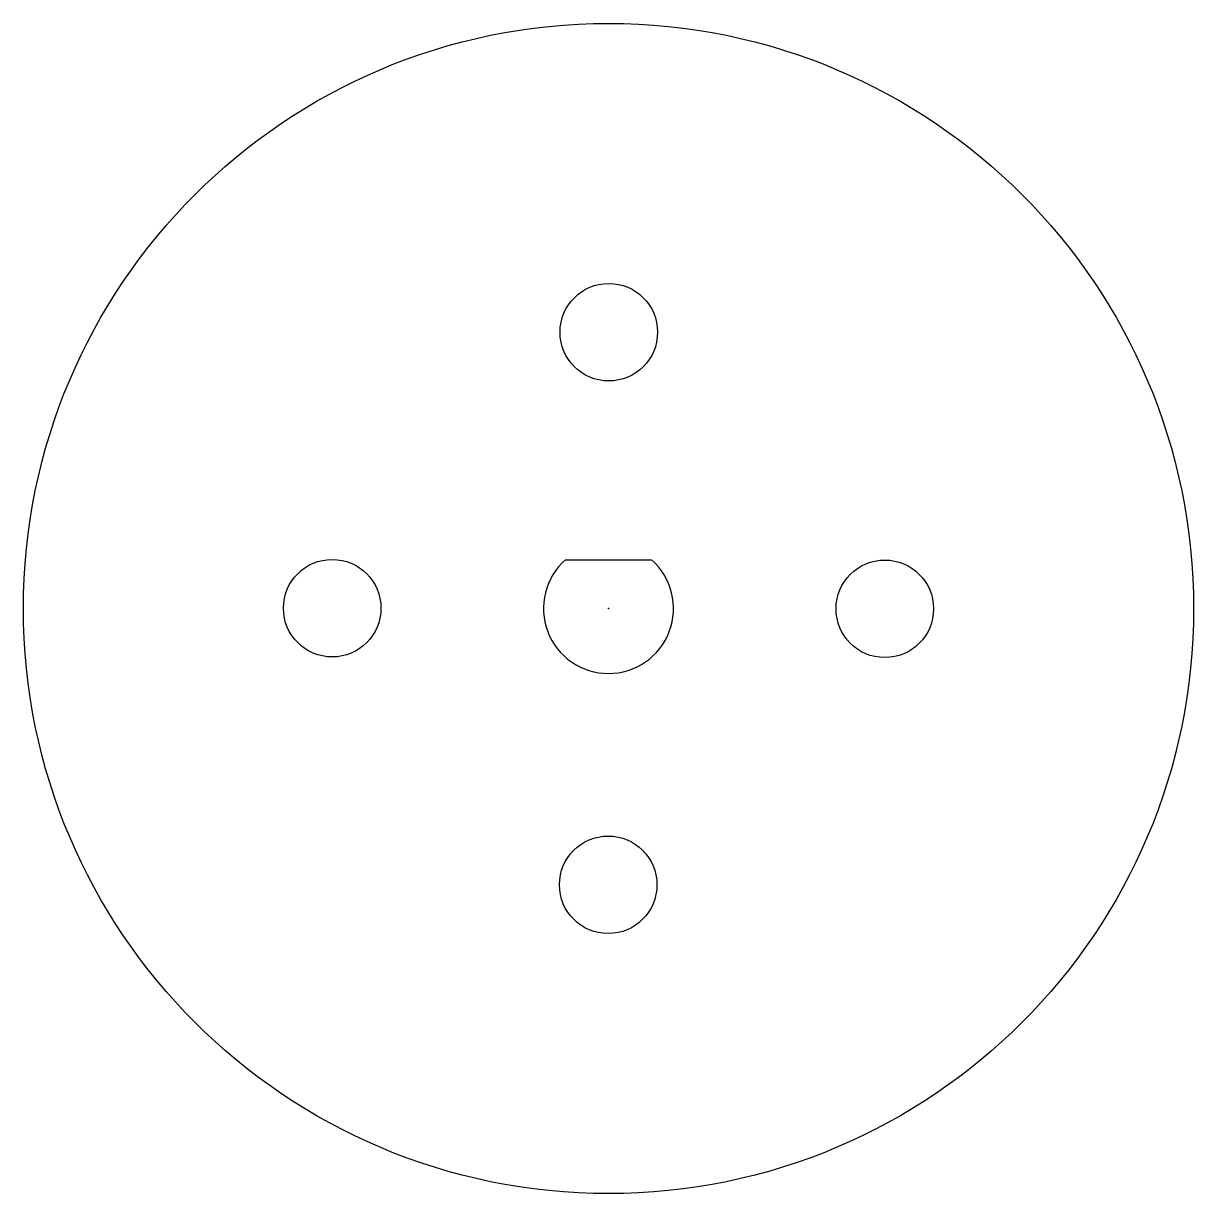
# Model space of a CAD drawing. Header units: millimetres. Extents: x -18 to 18, y -18 to 18.
import ezdxf

# ---------------------------------------------------------------- set-up
doc = ezdxf.new("R2010")
doc.units = ezdxf.units.MM
doc.header["$PDSIZE"] = -1

msp = doc.modelspace()

# ---------------------------------------------------------------- linework, layer by layer
at = {"color": 7, "linetype": 'Continuous'}
msp.add_line((-1.323, 1.5), (1.323, 1.5), dxfattribs=at)
for centre, radius in [((0, 0), 18), ((0.01, 8.5), 1.5), ((-8.5, 0.01), 1.5), ((8.5, -0.01), 1.5), ((-0.01, -8.5), 1.5)]:
    msp.add_circle(centre, radius, dxfattribs=at)
msp.add_arc((0, 0), 2, 131.4096, 48.5904, dxfattribs=at)
msp.add_point((0, 0), dxfattribs=at)

doc.saveas('drawing.dxf')
